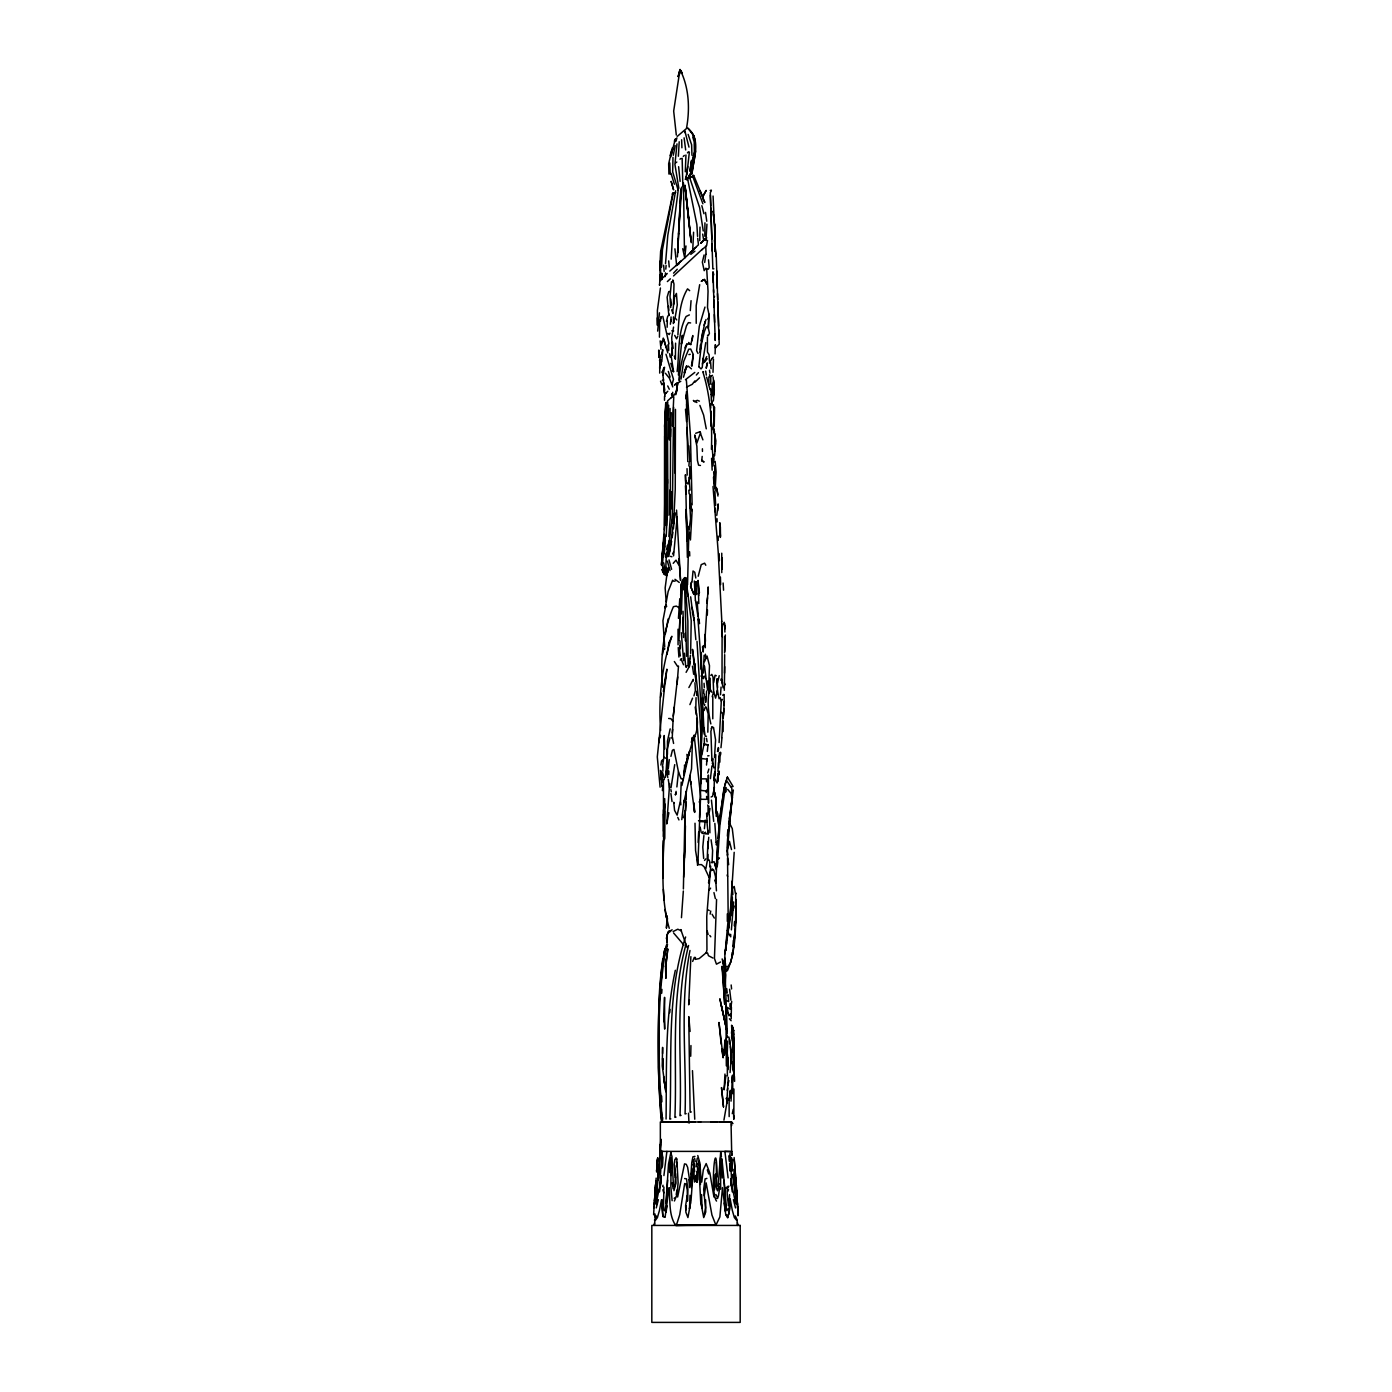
<?xml version="1.0" encoding="UTF-8"?>
<svg xmlns="http://www.w3.org/2000/svg" width="1392" height="1392" viewBox="0 0 1392 1392"><rect width="100%" height="100%" fill="white"/><g stroke="black" fill="none" stroke-linecap="round" stroke-linejoin="round"><path stroke-width="1.5" d="M660.556 280.697L660.695 251.169L672.91 193.07L672.127 194.08M665.446 511.804L665.219 463.867M683.977 774.961L684.881 765.67L683.942 774.439L685.995 763.164L689.684 751.141L684.881 767.618L694.208 735.776L691.65 742.667L692.555 737.586L692.555 740.196C698.088 732.453 698.053 721.996 696.505 712.965M710.773 384.227L710.773 376.171M717.576 687.457L717.089 678.704L717.402 690.536L715.592 698.123L713.644 691.72L713.035 677.104L711.782 674.354L710.773 675.433M724.675 654.675L724.519 673.102M731.653 1125.484L731.653 1124.214M655.493 1189.133L656.154 1178.102M660.469 278.731L660.295 274.798L660.417 280.262L659.912 261.748M664.993 487.879L664.384 529.691M665.567 512.935L666.02 403.245M700.002 227.105L699.776 240.677M700.924 655.928L701.011 669.134M729.164 1116.593L729.112 1098.305M659.895 268.482L660.695 251.169M659.704 320.282L659.443 337.177M671.188 508.846L671.257 491.637M672.632 312.713L674.685 295.696M677.678 676.93L673.258 716.132L672.214 738.456L672.423 737.447L673.589 743.45M727.198 1033.995L727.198 1030.915M732.801 1093.677L732.61 1075.372L731.844 1082.489M659.895 270.396L659.93 261.261M663.34 836.522L663.497 809.726M662.592 1053.5L662.609 1047.376L662.227 1065.924L665.863 1091.78L663.584 1076.956M666.194 513.23L665.689 429.502L666.785 402.445M667.951 515.353L667.568 438.445M670.927 1152.211L668.508 1164.06L665.933 1203.68M686.413 391.726L686.865 419.375M694.591 812.128L693.929 802.923L694.625 812.423M728.103 1069.648L728.173 1057.955L728.277 1068.116M732.331 903.582L732.349 897.214M733.932 1089.014L733.828 1119.029L733.601 1115.427M664.541 810.962L664.506 838.541M667.882 773.708L667.029 749.957L670.004 737.69M669.97 514.866L670.161 489.758M671.066 1175.509L671.101 1171.211M715.21 246.662L714.775 224.095M720.656 1189.151L720.517 1157.622M663.497 814.146C664.993 851.956 658.538 891.385 669.256 928.307M681.227 782.06L680.462 800.887L677.138 815.155L674.581 810.422L673.728 802.279L674.128 803.167M685.421 825.752L684.951 847.902L685.021 810.718L683.385 888.949M733.915 1047.985L733.845 1040.972L733.619 1052.422M734.002 1051.969L733.567 1069.891L733.097 1063.714M657.668 331.105L659.443 312.8M723.161 687.857L722.013 682.776L722.117 625.843L724.24 622.294L724.78 627.287L724.553 623.32M724.675 666.646L724.292 690.328M657.285 317.863L657.459 325.397L657.407 310.329L660.417 288.005M663.288 840.733L663.062 878.404M668.299 438.532L668.56 418.592M664.697 798.625L664.523 839.48M663.932 1013.811L664.558 997.333L664.68 1029.088L663.932 1013.811L664.228 1022.006M688.048 665.62L687.874 621.145L684.951 579.785M689.666 538.234L689.736 532.475M664.506 400.27L664.558 396.233M664.68 436.079L664.628 524.871L661.426 565.082M664.61 525.358L664.61 425.674L666.072 402.462M667.099 417.2L667.481 402.236M668.804 774.596L668.856 771.029M675.468 409.37L675.242 489.671L673.624 522.922L675.05 512.813L669.517 551.771M693.581 232.238L692.677 250.891M694.66 1171.542L693.094 1159.64L694.364 1165.034L693.651 1163.695L692.938 1165.069M704.282 745.207L704.404 737.899M731.792 1032.812L731.618 1038.31M698.575 620.832L697.183 601.831M690.032 1195.293L689.475 1208.848L690.467 1202.705M705.466 702.038L705.535 696.853M707.971 846.771L708.754 837.288M724.727 985.971L724.745 984.979M727.32 921.365L727.32 913.831M726.328 1065.837L725.911 1005.981M661.583 267.02L662.453 249.638L673.223 192.74M670.561 428.98L670.283 517.319L668.856 536.581M678.026 629.236L678.061 644.809M690.38 504.844L689.997 494.682M692.172 509.82L690.449 539.974M660.765 770.681L661.774 786.532M689.371 152.041L686.848 174.644M706.945 224.182L705.953 240.451L706.631 237.44M727.355 1075.999L727.32 1059.625M666.524 525.532L666.838 416.782L667.621 400.844L670.579 398.164M673.624 407.247L672.266 518.329L667.655 553.755M708.876 376.814L708.928 384.557M707.902 848.755L708.058 841.464M719.09 742.562L721.3 701.133L722.413 699.376M727.39 778.528L727.407 777.084L733.097 786.515M732.453 1082.332L732.61 1075.372L731.026 1101.142M665.515 263.645L667.795 235.387L675.625 190.756M665.063 425.482L666.316 402.775M657.581 1158.283L656.624 1171.02L657.476 1159.432M691.963 155.278L691.633 144.838L688.135 134.415M690.049 490.141L688.988 477.508M705.292 647.732L705.152 634.369L705.431 641.329M727.32 855.053C725.98 832.607 733.323 810.283 731.774 788.15L726.485 780.477L723.927 788.551L718.69 828.797M663.706 757.422L664.21 735.515L664.732 748.896M685.978 245.949L684.725 257.972L669.778 271.092M715.766 754.638L714.914 775.953M719.02 761.807L719.159 755.995M735.672 1203.227L735.776 1199.469M669.326 439.994L670.109 408.5M679.435 632.734L680.044 614.394M724.971 1074.05L724.101 1089.832L725.876 1075.755M733.688 1054.336L733.462 1063.592L732.958 1041.599M713.4 395.693L713.296 382.817M719.855 762.19L720.064 754.638M667.133 327.259L667.325 320.578M704.822 236.275L704.944 222.842M715.088 353.916L715.366 344.92M697.166 1181.912L696.922 1171.403M709.746 866.92L709.85 863.214M670.492 436.862L671.257 412.641M666.751 759.197L667.029 749.957M702.281 701.203L702.368 698.036M706.614 690.937L705.727 702.386M731.409 1007.303L731.183 1018.822M714.809 233.056L713.069 196.046M704.543 646.427L708.197 586.937L707.815 594.088M709.903 832.816L709.572 816.826M733.81 1054.196L734.228 1037.893L732.697 1028.323M664.628 426.665L665.637 403.663M653.631 1214.781L654.066 1206.673M661.809 1167.975C664.054 1164.617 661.687 1142.258 660.539 1155.464L660.4 1151.167M662.244 1162.546L662.453 1156.613L662.209 1161.798M662.957 1204.254L663.131 1199.347M686.36 791.23L685.751 799.426M707.293 615.09L707.467 609.87M724.849 1041.094L724.327 1055.119L724.832 1039.998M681.349 614.098L682.498 582.221M689.875 478.517L689.719 468.164M708.719 686.465L709.485 665.654L707.049 656.032L704.474 661.652M708.946 806.177L707.275 816.286M722.204 568.98L722.257 557.966M719.403 752.62L718.69 767.827M727.546 848.285L731.879 799.165L731.2 793.562L727.685 789.368M724.327 1055.119L724.919 1045.81L724.118 1052.369L724.536 1049.29M704.091 254.945L702.351 262.131L704.195 270.657L705.901 268.186L706.701 269.004L708.041 291.38L707.501 307.423L708.893 313.983L708.354 328.216L709.433 333.297L708.302 335.681L707.467 335.246M684.499 858.029L685.142 841.916L683.663 877.204M723.84 703.691L724.101 705.1L724.188 694.521M699.115 367.036L701.011 368.915L702.229 367.453L703.221 358.144M707.397 337.021L707.467 352.089L709.067 354.699L709.485 361.207M704.265 1195.658L706.162 1182.904L711.938 1215.025L715.923 1225.169L675.677 1225.43L715.697 1224.751M672.423 426.039L673.78 396.72M726.38 1098.897L726.415 1098.01L727.32 1102.899M668.038 420.332L668.699 405.211M662.853 1151.393L661.913 1151.532L659.738 1186.367L656.467 1202.009M726.659 942.836L725.545 950.144L729.843 919.886L734.193 852.322M732.766 954.842L735.62 922.879L735.968 899.406M669.796 162.934L670.196 174.104M678.356 156.235L679.209 141.775M677.417 256.841L678.269 238.45M666.211 536.529L667.255 513.248M695.6 151.032L691.859 174.191C693.355 159.297 701.742 139.896 687.892 128.203M658.66 1178.241L660.347 1144.398L660.347 1151.393L731.653 1151.393L731.026 1121.969L732.992 1123.518M703.673 693.529L703.865 689.301M720.36 537.434L719.942 523.288M735.62 922.879L736.264 908.767M659.634 368.41L660.208 355.256L660.539 357.448M724.362 701.411L723.214 718.342M728.294 1077.304L726.728 1103.926L723.944 1120.125M731.983 1033.021L731.583 1025.225L733.758 1030.585L733.567 1034.691L732.644 1030.741M659.599 284.194L659.547 285.325L659.791 280.853M664.837 425.273L665.933 402.967M708.893 313.983L708.354 328.216L707.658 326.424L706.127 327.068L704.3 331.766L701.516 343.667L698.819 366.775M716.306 813.293L715.819 798.121L713.678 791.578M717.872 774.091L718.846 774.683L719.003 771.533M731.809 904.626L731.27 915.64L731.687 893.42M678.496 234.187L681.819 187.015M678.652 233.404L677.678 252.926L680.758 189.695M678.878 229.054L679.957 207.373M680.183 203.023L681.088 188.146M672.266 522.957L672.736 513.752M721.073 687.056L720.499 694.73M730.539 1004.676L730.4 1007.425L730.052 1003.458M734.315 1040.05L733.358 1048.019L733.915 1075.616M678.443 618.361L679.783 598.734M718.011 776.666L717.054 783.017L714.514 778.476M659.86 360.476L659.704 373.108M698.123 842.438L698.68 832.103M691.267 1187.794L692.276 1169.141L691.372 1174.274M716.219 816.338L716.097 799.652L713.696 791.265M720.517 754.969L720.638 752.741M733.288 1048.454L733.793 1039.25M670.979 787.82L674.72 764.643M666.072 967.266L665.898 978.367L665.55 966.901L667.812 948.874L666.368 961.837M661.043 1177.823L660.243 1186.036L661.322 1175.822M683.333 891.019L681.454 917.676M674.72 1165.417L675.416 1177.684L674.111 1164.234L674.946 1159.292L676.79 1159.066L678.113 1182.661L677.069 1194.388L674.407 1200.983M690.171 1185.845L691.754 1162.668L692.938 1156.804L694.973 1156.369M717.941 771.429L718.446 762.538M663.775 819.244L664.697 803.758L663.271 857.333M669.656 783.557L666.751 823.96L668.873 812.771M680.671 595.219L681.332 584.014L682.602 580.255L685.369 579.02M680.827 601.466L681.332 592.835M683.194 780.042L682.985 780.494M714.931 451.078L714.775 433.747M714.983 450.347L715.384 443.265M690.71 1056.232L690.954 1045.549M723.127 731.566L722.831 719.647M717.663 841.342L715.871 883.085L714.67 880.144M716.219 1162.303L716.758 1186.61M687.683 166.622L685.786 179.429M654.24 1204.706L655.928 1181.025M655.719 1202.062L655.893 1199.121M695.391 600.422L694.347 581.021M667.638 1180.103L666.142 1204.811L664.384 1210.779L663.323 1208.587M730.748 1063.958L731.044 1050.281L729.669 1041.042M661.722 993.192L661.948 989.399M713.452 394.893L713.348 381.791M669.569 1172.516L670.144 1159.188M724.379 787.141L719.855 816.982L716.201 867.407M733.184 1109.424L732.296 1113.757M662.54 563.551L663.392 552.937M664.628 534.337L662.435 556.974M713.417 395.206L713.783 389.69M670.213 1170.811L671.066 1157.552L670.874 1187.115L672.127 1200.67M700.889 783.679C702.856 738.804 698.888 693.755 692.503 649.351L695.965 681.175M686.674 526.437L687.039 532.962L686.326 513.352M654.397 1205.263L654.901 1197.503M654.692 1199.591L654.953 1195.624M696.922 727.842L697.357 721.752M670.927 756.361L672.406 750.253L673.954 749.488L678.461 771.847L676.877 786.95M657.981 1169.263L657.737 1180.503M707.815 799.043L707.971 796.781M717.489 683.054L719.229 675.712M711.121 796.99L712.547 796.311L714.096 789.438L714.496 773.308M718.185 775.083L717.75 781.573L718.429 772.525M721.787 737.534L722.065 733.427M735.707 893.908L735.776 892.864C735.359 918.285 737.708 946.943 727.39 970.711L724.78 971.599M688.901 466.024L689.197 461.779M689.005 526.315L687.544 584.918M714.844 251.256L715.279 231.959L713.435 214.525M715.123 481.058L715.244 465.554M716.027 1173.595L715.94 1186.767L717.524 1190.821L719.229 1183.618M677.904 334.759C678.931 319.29 679.4 302.273 687.544 288.857L689.666 290.667M677.121 371.56C679.435 353.342 677.382 333.158 686.099 316.489L689.388 314.905M674.441 517.319L673.432 528.664M700.907 768.819L701.69 718.028L697.009 641.381M717.541 862.066L717.211 866.746L719.89 825.386L725.128 788.986M679.714 73.898L680.009 69.6C689.11 87.418 690.084 108.959 686.447 128.569L677.208 136.416M717.68 510.794L718.185 503.939L716.793 515.336M706.597 781.782L706.388 778.859L701.342 778.859M734.297 925.819L734.593 921.504M685.299 171.842L685.943 154.999M711.904 396.911L712.199 383.983M654.797 1216.26L654.971 1213.911M728.869 927.925L730.817 907.462M672.353 347.739L671.292 356.909L673.571 371.664L672.371 370.568M678.391 375.04L682.358 335.281L681.349 344.137L686.465 325.78L688.379 322.648L690.606 322.927M681.332 584.014L678.983 640.233M677.121 684.185L678.496 666.02M699.515 817.539L701.098 776.736L696.679 718.342M701.725 1182.104L703.291 1169.889L706.179 1163.555L709.868 1173.091L713.957 1197.033M690.293 310.607L691.058 300.672M690.623 653.457L691.215 620.675L685.908 578.272M715.105 448.833L715.018 435.853L712.843 427.883M700.942 753.437L702.56 717.959L701.29 652.396M723.509 715.157L724.014 708.65M727.372 836.087L727.859 829.771M733.323 790.012L728.642 823.768M726.172 946.142L726.311 944.698L725.528 950.823L726.711 939.113M665.863 674.615L657.302 756.865L660.086 787.176M704.7 262.444L705.814 254.405M656.554 1172.012L657.685 1157.726M686.047 792.048L685.456 810.962L683.455 817.713M655.702 1202.236L656.954 1186.228M720.412 537.016L719.803 522.679M718.098 838.436L718.724 830.311M677.173 517.163L673.554 555.878M685.456 810.962L686.186 802.088M705.848 868.678L707.536 859.577L709.102 859.978L709.955 862.379M695.913 1166.879L697.288 1158.179M734.663 848.65L732.279 828.605L728.764 821.524M732.888 946.508L733.375 940.383M665.185 276.625L665.498 272.884M665.794 269.143L666.107 265.402M661.583 354.542L662.766 349.688L661.774 361.763M661.426 564.543L663.619 542.375M703.969 744.233L708.006 744.842L703.969 744.233L701.864 754.899M712.095 862.849L712.617 850.477L711.086 839.794M731.392 929.856L733.636 901.964M690.884 956.652L688.692 1004.815L689.423 999.978M728.312 1205.629C729.008 1199.643 724.901 1190.491 728.886 1186.141M662.401 766.957L663.88 757.091L665.498 758.205M721.787 572.617L721.752 553.216M722.883 718.15L723.248 713.922L721.369 712.339M720.969 747.695L721.961 738.004M695.165 1181.112L695.809 1175.927L696.8 1182.295L697.757 1179.407L697.496 1166.653L699.132 1172.255L700.681 1201.383L703.708 1217.6L705.744 1211.98L705.657 1199.852M721.456 1159.153L722.222 1178.05M718.342 751.123L718.637 748.026M717.419 779.503L717.959 773.656M653.927 1207.804L654.484 1201.801M710.181 678.182L710.059 691.337M729.13 1213.981L729.565 1194.649M704.404 828.692L705.222 820.114M662.366 790.604L662.801 786.219M689.927 506.149L690.171 494.317M672.232 733.01L672.614 729.373M720.186 755.456L720.517 752.237M668.769 556.591L671.588 541.297M690.432 655.319L689.284 666.507L686.099 672.336M706.51 765.061L707.084 758.414L706.562 761.685M664.645 536.599C665.167 548.239 658.416 561.829 664.889 572.617L667.22 573.765L667.708 571.834M667.29 556.835L670.213 541.018M686.43 393.901L685.908 398.791L686.447 395.084L685.786 397.886M712.791 718.811L712.791 696.679M731.461 1033.334L731.844 1029.732M661.896 558.14L663.723 540.862M665.376 777.502L666.02 771.464M716.984 694.504L717.402 690.536L719.142 698.784M668.317 768.454L669.291 759.562M707.293 751.436L708.023 744.563M662.94 557.218L665.237 536.407M664.106 546.551L664.576 542.288M692.05 366.113L693.32 354.577L690.693 349.044L688.709 349.218L683.611 361.659L681.036 379.129M667.151 942.193L666.785 935.511L668.926 931.091M708.528 882.911L710.546 871.096L712.304 868.921L713.765 870.07L715.488 876.56L716.445 890.828M684.307 580.673L683.663 578.567L683.75 589.877M661.357 979.22L661.826 975.183M693.32 354.577L691.441 365.783M669.691 1012.732L670.091 1009.357M711.956 765.913L710.425 778.633M674.876 1186.576L675.416 1177.632M700.402 349.583L702.89 330.687M716.271 867.581L717.437 860.987M670.37 324.232L670.909 319.586M665.55 557.131L666.002 553.233M666.35 554.277L665.863 566.405L668.021 569.467L668.96 569.067M665.237 683.072L666.872 669.169L663.34 691.476M673.258 716.132L674.354 706.962M654.605 1223.046L654.327 1225.395L654.849 1221.08L657.407 1217.582L659.46 1210.431L661.461 1199.939L662.87 1216.451L665.132 1216.921L669.1 1187.654C670.439 1199.817 668.438 1213.824 675.155 1224.664L676.825 1223.864L679.731 1214.677L684.673 1183.531L685.96 1184.018L687.248 1189.916L687.457 1201.157L687.926 1189.568L686.5 1178.85L684.62 1178.537M713.765 780.477L714.792 771.899M669.03 315.532L669.187 314.227L668.247 315.619M703.395 673.049L704.108 655.267M703.534 700.802L704.335 694.173M725.093 986.041L725.806 974.922L724.501 966.518M663.427 556.678L665.411 540.357M731.67 956.513L732.157 952.511M730.382 1091.711L729.217 1098.323M691.111 584.727L691.406 582.256L690.763 587.354M663.914 1175.561L666.89 1151.41M735.985 906.505L736.229 904.504M681.941 785.436L688.849 754.447M713.383 427.013L714.305 415.843L713.4 404.654M719.855 1186.645L718.463 1195.885L717.559 1198.46L716.497 1198.147M714.235 425.917L714.583 407.299M706.753 603.328L707.484 597.742M659.53 1191.9L661.096 1180.033M718.846 774.683L719.299 771.255M730.295 1090.301L729.599 1095.556L730.174 1091.276M692.102 340.727L692.798 335.542L690.919 344.189L687.109 344.085C677.869 366.548 678.948 391.726 679.592 375.892M691.267 173.53L691.824 169.389M679.192 607.817L676.373 606.112L673.415 606.686C662.836 631.307 659.947 660.591 662.766 687.404M713.661 682.567L715.07 675.242L716.288 675.746M706.892 1178.415L705.1 1178.902L703.673 1189.36L705.5 1207.751L704.195 1215.477M730.87 1007.547L731.705 1001.422M698.21 576.236L701.22 564.647L704.63 563.168L705.779 565.239M662.731 959.158C656.78 1012.976 656.798 1068.691 661.792 1121.987M707.206 858.986L707.954 842.247M672.997 157.348L672.667 171.825L678.165 190.199M713.504 793.492L714.392 787.315M676.982 143.881L674.929 164.447L678.809 188.111M690.032 170.677L691.424 161.037M689.962 171.32L691.546 160.237M702.368 364.078L705.761 342.606M713 372.325L713.47 359.136M684.359 577.958L686.569 656.293M729.408 818.722L732.488 797.181M701.655 460.126L704.108 461.97L701.69 461.048L702.194 456.402M713.33 400.983L714.322 390.038L713.069 376.901M665.933 948.613C655.858 1005.355 658.642 1066.811 662.261 1121.987M714.514 757.509L715.575 739.9L713.504 727.32M664.193 550.031L664.784 545.96M660.626 730.417C658.19 699.115 661.896 665.968 671.849 636.283L668.804 643.295L669.013 642.391L667.081 654.275M722.622 721.126L722.222 732.453M727.668 1041.059L727.25 1053.744M677.469 384.61L676.129 393.658L677.608 383.531L676.286 392.248M672.127 537.695L672.928 532.301M683.228 581.525L683.663 578.567M654.623 1203.889C657.511 1204.515 662.609 1105.335 660.347 1151.393L660.347 1121.987L731.653 1121.987L728.573 1121.987L729.826 1121.987M693.912 155.834L694.451 152.18M664.106 553.668L664.715 549.683M700.35 344.972L699.95 352.367M701.011 340.709L705.135 321.5M675.555 794.78L676.094 791.352M692.659 159.628L693.268 155.73M688.744 663.131L689.492 658.451M703.9 835.565L702.786 847.049L703.673 858.499M724.432 978.611L725.893 969.406L724.658 957.922M660.347 321.343L661.113 316.628L660.695 318.35M674.459 298.654L673.502 304.5L673.989 284.003L672.788 279.914M658.694 743.05L659.982 735.028L659.564 738.091L660.695 735.916M660.904 765.043L661.583 760.885L662.47 759.945L663.323 761.076M730.069 1072.536L731.322 1057.224L730.295 1046.749M664.576 367.244L663.062 375.231M666.037 1212.206L667.081 1205.907M676.216 1194.545L676.982 1190.003M690.101 661.67L689.371 666.646M718.185 1185.949L720.673 1152.211M724.658 1048.193L726.659 1037.475M707.501 240.416L706.597 245.723L701.846 249.864M665.324 567.658L667.899 571.573L663.462 567.536M684.446 250.734L683.455 182.857M689.562 177.376L690.258 173.426M690.954 169.476L691.998 163.56M707.815 732.192L708.18 713.887L706.179 707.101M672.353 147.883L668.665 163.769L668.908 174.07M663.149 572.495L666.959 574.687M714.583 455.758L715.888 440.812L713.487 428.231M710.703 866.207L706.753 916.458L706.945 949.849L706.266 952.702L699.202 958.566L695.269 959.384L695.426 957.4M727.285 1090.423L727.651 1088.37M666.716 549.248L667.429 545.281M666.803 552.885L668.978 540.914M666.455 321.448L667.69 316.402M668.143 618.97L665.376 633.673M693.181 681.14L693.425 679.853M666.559 949.083L667.447 944.42L667.081 946.282M677.8 336.255L676.582 338.813L674.702 335.368M710.146 914.144L710.72 911.047M677.643 1197.016L684.533 1163.869L686.239 1164.304L687.648 1167.331L689.84 1181.599M665.654 950.11L666.838 943.967L664.141 957.522M675.329 970.276C664.784 1019.101 666.698 1069.421 666.072 1119.046M716.567 899.389L714.444 958.427L716.445 964.169L720.604 961.976M673.293 155.278L675.172 145.655M689.179 529.03L690.519 518.746L689.771 502.86L690.275 508.15M667.36 920.495L667.36 918.059L666.455 928.064M662.453 654.553L663.74 648.185L663.305 650.029L664.906 648.811M717.472 751.506L718.272 747.556M709.294 811.988L710.007 808.474M670.787 156.878L672.684 148.822M656.885 1192.822L657.633 1189.151M714.583 483.79L715.21 465.328M673.554 327.068L671.727 337.421L672.423 355.151M666.838 575.192L665.15 587.963L666.194 601.831M671.518 281.723L670.004 296.183L670.718 307.545M673.276 323.57L674.32 318.82L673.589 323.014L673.45 316.906M656.258 1207.925L658.381 1199.66M725.075 953.729L728.207 919.138L727.546 858.011M666.803 575.522L667.081 574.27M660.504 697.34L661.426 693.268M727.825 1085.325L728.886 1080.61M667.899 571.573L668.682 568.162M667.934 571.294L667.673 572.425L664.541 567.849L663.74 562.96M665.968 604.667L662.94 620.693L664.715 647.054M727.32 850.86L729.269 842.525M671.083 155.295L674.476 142.315M733.723 908.332L734.263 906.07M695.287 1176.919L694.66 1179.476L694.173 1177.632M725.406 965.178L724.693 968.153L725.006 966.779L728.086 966.466L731.218 961.611M724.727 785.053L727.407 777.084M662.696 1186.593L663.027 1185.253M731.548 1151.671L724.884 1151.393L728.103 1177.893M699.671 284.699L696.191 305.614L696.226 323.327M667.151 574.078L663.584 573.156L661.705 569.537M681.767 819.627L684.133 800.348L683.942 801.949L691.528 768.854L692.555 737.586M713.435 428.632L714.305 407.299M676.042 141.184L676.912 137.825M686.482 176.071L685.734 178.907L687.7 180.055M663.897 952.928L665.063 948.491C656.693 987.015 659.008 1026.948 658.52 1066.115C658.085 1066.481 660.939 1140.013 662.749 1117.724M725.232 684.69L724.362 682.88M730.957 961.054L732.453 955.382M680.009 69.6L678.148 76.56L680.009 69.6L682.167 73.08L680.009 69.6L673.676 111.082L676.303 135.024M661.374 344.99L662.592 340.588L664.663 341.597M692.659 961.42L694.347 957.313M688.605 178.333L689.527 175.009L687.126 180.003L689.092 176.436M683.489 377.249L686.674 365.818L684.533 373.056M682.515 584.814L684.916 577.541L687.892 596.002M686.065 944.159C670.509 1000.413 677.173 1059.764 674.911 1117.393L675.99 1117.08M691.319 742.249L692.189 739.152M712.217 696.713L713.644 691.72M688.57 945.499C674.337 1000.883 682.271 1059.138 679.992 1115.688L681.088 1115.357M670.091 155.643L671.814 149.831M667.168 755.09L666.02 772.369M689.997 950.492C679.418 1004.084 686.795 1059.625 685.055 1113.965L686.152 1113.635M707.693 772.908L708.876 769.045M688.118 483.964L689.562 479.457L689.771 466.616M720.412 577.106L720.638 584.553M720.812 680.288L721.334 678.687M712.6 759.058L711.938 761.041L710.877 731.374L712.13 726.659L711.26 728.521M662.14 372.464L663.932 367.575M674.633 142.141L675.799 138.678M704.143 710.546L705.361 706.962M689.875 178.193L694.399 152.876L694.208 141.862L692.659 136.816M704.056 325.154L706.022 319.516M668.021 931.961L666.524 938.034L667.151 942.001M706.249 792.674L706.684 789.96M685.63 936.973C666.142 995.524 672.319 1058.442 669.83 1119.116L670.857 1118.872M684.046 372.673L685.908 367.505M717.785 840.977L716.358 844.927L716.323 842.021M732.175 1028.758L732.766 1027.105M709.381 363.121L712.06 358.44M656.467 1215.947L654.484 1220.227M677.626 264.115L676.616 265.072L674.911 248.82M686.326 667.429L686.935 665.846M657.32 1202.932L656.572 1204.776L656.015 1199.469M661.287 343.72L662.853 339.944M689.91 704.613L692.555 698.175M675.781 793.614L675.311 794.71L676.112 792.988M674.302 141.288L675.277 139.026M696.87 1165.748L697.844 1163.486L698.836 1165.626M727.772 1191.378L728.521 1189.673M687.3 1195.38L685.612 1205.698L685.891 1212.258L687.926 1217.565L691.006 1200.757L693.547 1166.444L694.591 1182.069L695.391 1180.503M663.636 779.885L662.575 782.234L660.487 770.455M681.836 584.205L685.63 577.697L687.387 579.124M688.883 687.544L693.251 679.383M680.27 660.069L681.715 658.781M670.178 728.869L667.464 741.049L667.429 754.499M728.782 1100.045L731.096 1095.156M663.845 382.852L661.913 384.801L660.521 381.217M684.847 347.896L686.743 344.015M715.923 1225.169L719.873 1216.904L722.5 1187.567L725.754 1214.764L727.738 1217.652L729.93 1208.5L730.139 1198.825L732.314 1210.344L734.367 1217.565L737.081 1220.871L737.708 1225.447L737.36 1222.733M672.667 392.283L672.475 396.511L671.501 394.458M704.961 307.075L699.289 326.337L696.609 350.645L698.001 353.446M674.772 296.687L676.425 293.416L677.295 304.848L675.085 317.933L676.738 319.934M672.649 580.186L668.143 591.53L665.167 608.147L665.585 606.042L665.167 607.121L666.751 606.216M703.621 362.581L706.701 356.613M672.562 553.981L673.571 552.05M703.221 195.854L706.127 190.495L703.221 195.854L703.012 198.795L704.839 202.466L693.703 175.409L692.798 175.931L693.703 175.409M702.003 833.425L703.064 831.476M698.784 603.536L698.088 580.394L698.732 595.619M699.167 802.07L700.785 799.286L706.388 799.339M699.967 434.304L696.87 443.091L694.73 434.965L696.87 446.24L697.409 460.352L698.575 465.154L700.454 465.485M669.987 333.158L669.134 334.567L667.951 333.401M707.71 319.046L708.893 317.115M666.385 392.718L665.393 393.692L667.795 391.256M678.426 188.285L672.614 233.786L671.188 259.138M672.092 384.366L673.467 379.285L665.985 354.229M728.277 1208.517L726.885 1210.709L725.493 1205.542L723.997 1180.312M694.921 380.903L692.207 384.331L686.482 387.15M729.617 1015.046L730.4 1013.811L731.218 1016.282M711.26 191.122L710.303 192.548L710.738 205.877M703.221 676.895L704.387 676.147L705.553 678.652M673.206 563.325L676.007 560.158L678.774 564.891M722.761 695.374L723.422 694.417M726.137 970.485L728.19 967.805M704.3 362.39L707.206 358.701M704.543 860.43L705.761 858.934M711.851 862.501L714.061 861.665L715.749 867.338M709.137 889.975L710.616 888.148M672.614 281.863L673.415 280.906M682.358 581.525L683.977 579.559L686.256 579.733M692.102 176.958L692.677 176.297L691.65 176.906M712.286 358.301L713.33 357.135M685.212 179.272L686.691 177.584M696.331 375.04L698.419 372.673M727.39 995.593L728.155 994.723L728.695 1001.596L727.355 1000.9M715.471 347.669L719.212 344.259L718.968 337.038M665.254 275.633L667.238 273.511M702.943 241.025L704.961 238.885L700.715 243.322L701.951 242.086M673.537 273.145L677.243 269.248M687.439 152.876L688.431 151.85M695.722 247.445L684.725 257.972L682.759 248.698M731.687 889.053L734.228 886.478L735.411 893.473M683.281 156.443L684.307 155.417M716.184 1177.632L717.037 1176.779C716.462 1126.702 709.485 1191.656 716.532 1201.07M677.626 264.219L680.758 261.122M727.894 1186.315L724.936 1189.168L726.346 1208.256M718.463 858.968L719.438 858.011L717.854 858.986M694.921 382.226L699.532 377.824M690.362 252.422L698.523 244.731M669.5 932.17L672.092 929.734M702.212 249.307L673.537 275.947M710.79 936.799L709.798 935.476M667.36 281.584L670.37 278.8M685.456 379.72L694.799 372.412M714.757 487.757L715.697 486.922L716.81 488.505L717.802 494.369M677.382 382.626L674.354 385.062L680.792 381.269M731.357 787.228L732.331 786.376M671.048 316.976L670.909 321.656M674.198 395.154L675.468 393.275L675.833 394.719M693.964 695.809L695.374 690.589L694.939 682.759M686.691 367.366L688.24 366.148L691.424 368.863M690.797 254.353L694.921 251.134M664.819 276.068L660.434 279.775M727.825 1186.941L724.936 1189.168L721.909 1158.788M705.466 832.138L703.343 833.756L706.492 833.599M675.816 162.742L676.825 162.046M679.957 159.175L680.966 158.479M676.477 265.576L679.105 263.767M711.556 375.857L712.495 375.301M710.86 723.927C708.667 714.966 706.91 701.185 709.45 690.763L710.755 690.067L711.851 692.242M669.152 931.178L670.387 930.465M690.014 178.628L699.689 207.826L703.238 230.985M704.961 704.891L704.195 705.326L702.629 698.21M674.128 1198.286L675.433 1197.555M691.911 176.662L692.677 176.245L702.908 203.789M694.939 593.114L696.226 592.418L696.94 594.071M721.3 701.133L720.256 697.705M673.119 931.526L677.782 929.212L681.401 930.865L680.792 929.595L687.109 947.587M662.227 380.416L663.514 379.807L662.383 371.455M700.959 676.094L702.177 675.555L703.395 678.652M693.32 1121.987L694.904 1121.987M693.338 400.409L694.347 401.435L697.34 400.357L699.41 401.122M695.687 433.295L699.863 431.798L700.681 433.086M726.85 1121.743L723.875 1121.987M691.302 1111.93L690.136 1112.243L688.744 1016.595L690.101 1031.437M733.758 1030.585L732.749 1030.828L734.002 1050.316M728.329 1121.987L728.851 1121.987M688.901 354.577L690.241 354.299M670.857 398.129L673.189 396.268M689.336 1122.961L686.761 1121.987M710.198 190.426L711.434 190.182M731.461 1151.393L731.896 1155.343M712.199 211.288L710.929 211.445L711.851 239.059M697.705 619.318L698.958 619.162L699.532 623.651M707.675 755.873L708.998 755.717M669.83 291.485L668.769 291.607L667.133 297.209L668.769 314.592M673.676 192.949L675.764 192.722M713.852 268.795L712.843 268.882L710.372 195.124M666.716 1122.004L667.516 1121.935M671.292 356.909L670.144 356.996L669.639 353.707M673.693 330.913L671.797 330.809M673.954 1190.665L676.007 1183.113L675.625 1173.682M698.558 864.658L701.498 864.606L704.143 866.798L709.259 877.743M670.196 1121.987L674.424 1121.987M680.792 1121.987L675.886 1121.987L682.532 1121.969M666.055 1121.987L667.012 1121.987M700.715 1121.987L698.401 1121.987M719.768 1121.987L723.179 1121.969M725.319 1121.987L727.042 1121.987M662.662 1121.969L667.882 1121.987M717.628 1121.987L710.807 1121.969M691.963 1121.987L686.587 1121.987M673.171 581.09L675.12 581.143M681.262 1121.987L685.717 1121.952M698.523 820.741L707.101 821.002L707.223 821.941L699.828 821.524M695.756 711.556L696.052 697.653M706.701 269.004L708.458 269.126L709.189 267.386L708.511 259.869M668.647 718.463L670.892 718.672L672.788 721.213M701.62 758.57L707.119 759.197M701.29 790.43L706.805 791.126M706.44 736.229L705.17 736.229L703.9 727.494M704.491 833.234L708.145 833.895L707.815 830.206M715.018 487.043L716.984 489.392L717.959 496.057M682.306 778.963L681.088 778.702L678.461 771.847M706.266 952.702L707.571 953.015L708.458 955.695L712.913 958.027M670.492 556.382L671.936 556.748M683.977 945.133L673.571 932.953M731.131 1020.736L729.425 1018.787M703.621 371.977L702.803 371.681C710.633 396.563 712.339 423.029 711.416 449.32M697.253 1178.885L696.104 1175.266M694.347 401.435L696.887 402.497M714.548 296.392L713.783 297.314M662.853 1189.777L663.845 1192.961M663.619 574.078L666.716 575.731M665.132 1216.921L662.87 1216.451L661.774 1200.252M708.128 909.898L709.241 910.542M727.859 1215.651L726.189 1214.642L727.738 1217.652M667.342 573.26L663.305 568.632M674.963 579.298L679.279 582.465M665.411 373.247L669.482 378.311L672.771 386.906M716.097 810.248L717.767 813.815L718.846 825.752L716.741 811.884M687.926 128.273L693.686 135.581L695.339 140.714M688.64 342.467L690.797 344.746M687.352 483.598L686.047 481.075M671.623 393.866L673.015 395.398M730.417 1009.304L727.268 1007.39L727.999 1012.523M712.078 914.248L714.322 918.076M737.308 1220.227L735.324 1215.947M691.406 132.292L693.686 135.581M674.354 661.531L677.556 666.368M697.775 1155.517L699.898 1163.051L701.203 1181.46M675.973 1157.674L676.79 1159.066M715.853 1194.51L717.106 1196.65M673.119 313.6L671.64 309.824M664.367 779.189L662.575 772.508M683.524 664.767L681.053 658.938M671.623 569.328L668.995 559.88M670.039 570.598L667.342 561.115M735.324 1202.009L732.035 1186.28L729.965 1153.324M667.725 385.932L669.274 389.255M677.765 817.382L678.948 819.94M727.303 930.378L729.791 935.789M684.603 131.196L685.386 133.023M700.124 190.687L702.403 196.429M690.606 586.171L693.877 594.384L690.606 586.171L691.285 587.963M659.495 360.267L660.434 362.686M699.88 405.385L703.604 415.042L706.266 428.84M713.226 428.11L714.566 432.007M667.795 777.484L666.35 771.064M699.863 431.798L702.908 439.872M727.755 1012.419L728.973 1015.795M707.31 1169.924L708.702 1173.961M674.354 356.126L675.398 359.223L675.59 343.163M670.805 363.364L673.571 371.664M670.77 1152.785L671.953 1156.334L673.45 1186.523M674.389 184.266L670.996 173.287M662.783 316.332L668.995 343.876M666.385 347.826L663.236 338.082L667.777 352.872M684.864 130.987L688.988 147.134M733.393 1199.66L735.533 1207.943M668.317 371.386L670.126 377.162M713.017 457.585L711.991 445.51M692.45 666.211L693.668 674.302M713.905 767.914L712.408 762.764L712.739 764.556M671.17 181.499L673.589 189.851L671.188 181.499M707.745 805.028L709.52 816.321M732.07 1025.626L732.975 1028.792M713.626 292.459L713.017 272.049L713.8 274.798M709.52 374.796L710.146 377.041M729.443 841.342L731.513 849.572M707.136 930.83L708.128 934.415M727.181 1035.526L727.616 1037.144M727.129 874.976L727.546 876.455M706.666 377.162L710.024 389.673M701.846 205.685L703.952 213.742M732.244 1039.737L733.375 1046.854L732.209 1036.709L732.801 1041.86M665.011 396.128L663.549 383.183M707.536 689.945L704.526 666.089M722.152 958.914L723.457 964.343M733.045 1160.284L732.801 1159.275L733.062 1160.545M660.852 777.432L661.513 780.216M692.346 612.48L694.243 620.432M669.569 787.959L668.264 779.363M732.714 1061.887L734.054 1075.668L733.462 1066.463L733.949 1073.215M732.697 1067.96L733.532 1071.475M666.403 927.872L667.22 915.797M724.084 1017.622L726.833 1030.741L719.855 998.777L725.806 1025.8M721.073 1004.467L725.162 1022.25M713.957 892.568L715.331 898.588M712.843 211.88L714.392 220.127M702.821 706.597L704.161 734.106M687.926 180.508L696.87 224.564L697.583 236.344M733.375 909.098L732.488 904.887L732.975 910.229M728.851 1037.04L729.617 1040.781M694.591 1158.266L695.234 1161.38M692.102 607.451L693.79 615.873M695.478 600.439L697.966 616.36M691.024 506.427L691.824 510.673L689.719 499.38M700.159 827.126L701.168 832.329M670.874 789.577L671.309 791.822M660.347 1149.461L660.626 1150.958M715.123 864.067L716.08 869.182M732.905 1039.319L734.054 1058.825M695.826 578.011L694.765 572.303L693.025 570.981L692.033 582.013M672.04 801.566L670.909 793.51M714.444 240.224L716.027 256.598M701.15 1203.088L702.073 1208.239L701.568 1194.562M664.767 390.073L663.236 380.364M694.138 735.063L700.594 796.328L697.879 864.467L695.565 850.547L695.008 823.229M714.757 242.086L715.975 255.554M722.813 959.958L725.319 980.577L727.216 1031.141M676.46 1161.902L677.347 1167.192M702.682 234.082L703.691 240.172M689.719 775.501L694.556 811.727M721.717 1048.959L723.161 1057.798L718.985 1022.459L721.178 1044.104M705.674 371.072L706.336 375.127M706.51 738.282L707.066 741.745M729.617 989.26L730.904 1000.187M699.985 1167.818L698.923 1161.154L700.507 1184.453M666.524 937.877L667.273 942.715M735.637 1178.05L735.863 1179.529M665.063 909.533L666.298 917.746M684.098 137.825L685.682 149.971M683.629 660.782L681.28 632.751M709.502 370.22L709.92 373.143M720.83 1152.767L721.421 1156.856M672.266 1182.765L673.154 1188.838M705.5 212.402L706.771 221.258M707.745 785.645L708.197 788.829M721.665 621.145L722.135 635.97M693.877 617.213L695.843 639.728M728.086 1059.469L725.98 1044.035L727.094 1054.266M736.942 1203.958L732.992 1174.378L735.098 1192.666M715.157 461.378L716.114 472.01L715.244 488.192M699.428 592.818L698.279 582.709M727.355 854.792L728.677 864.658M731.479 1186.054L730.696 1180.033L732.262 1191.865M710.546 388.646L711.312 394.684M679.627 650.447L680.323 655.997M695.234 706.997L696.191 714.566M737.569 1224.386L737.69 1225.36M697.688 238.258L698.401 244.018M688.814 445.823L689.84 461.239M690.676 596.82L692.52 611.767M726.711 988.616L727.233 993.053M686.917 754.36L687.422 758.536M724.223 1203.019L725.197 1211.144M663.793 1076.834L664.61 1083.776M689.005 220.475L684.968 185.153L691.093 241.669L684.986 186.806M672.44 342.275L673.136 348.418M727.39 850.651L727.877 854.879M685.195 187.363L691.285 242.713M698.088 620.432L702.125 676.703M735.689 1178.224L736.385 1187.602M680.114 181.378L678.617 166.692M686.395 380.381L690.432 435.435L692.12 504.844M711.434 800.139L713.713 821.402M721.822 621.406L718.202 551.911L713.017 486.521M721.682 679.557L722.013 682.776M731.165 984.979L731.583 988.929M663.758 388.177L664.28 393.136M706.962 822.063L708.145 833.895M670.77 299.176L671.396 305.509M660.173 340.866L660.991 349.253M684.429 653.196L685.751 666.803M730.8 1178.502L731.566 1186.158M705.396 654.205L705.779 658.294M680.601 801.914L680.879 804.837M712.06 402.653L712.182 403.854M663.897 1187.08L663.497 1207.56M668.682 260.913L669.239 267.02M685.49 409.231L686.534 421.515M663.619 265.246L664.158 271.423M692.468 1070.657L694.747 1119.185M708.511 687.77L708.859 691.963M668.491 306.257L668.839 310.242M713.731 380.26L714.218 385.88M713.644 471.749L715.227 490.576M707.902 680.775L708.98 693.46M734.228 1160.041L735.167 1171.264M725.302 985.414L724.484 977.428L725.441 963.229M737.081 1199.086L737.534 1204.55M714.862 507.993L715.157 511.821M695.043 668.96L694.591 663.41L695.06 669.413M735.933 1180.886L734.141 1157.552M715.662 505.313L714.914 491.637M714.601 1189.69L713.905 1174.57M716.149 842.473L714.844 823.351M695.374 673.415L696 681.436M688.901 1179.476L689.527 1187.567M697.044 695.426L696.731 691.354L697.044 695.495M679.696 645.94L679.957 649.385M678.913 657.076L678.235 647.489M661.496 1111.86L661.966 1118.107M737.412 1202.845L738.125 1214.868M710.616 362.268L711.068 368.671M735.185 1171.472L736.507 1190.752M706.579 796.433L706.701 798.103M731.931 881.258L732.871 894.638M735.811 1179.355L736.873 1194.458M735.916 1199.8L736.229 1204.115M730.156 1170.898L729.704 1163.486L730.191 1170.933M713.557 462.388L713.313 458.647L713.052 465.955M686.952 427.501L687.996 445.91M678.913 558.836L680.549 580.429L676.547 510.081M713.487 477.091L714.061 485.738M737.012 1196.494L737.273 1200.583M733.828 1169.367L734.402 1177.963M688.866 490.158L689.11 493.829M734.558 1179.372L736.09 1202.427M706.579 813.119L707.101 821.002M684.464 765.061L684.69 768.419M713.661 459.238L713.4 454.958M737.308 1201.122L735.689 1178.485L736.368 1186.193L735.759 1178.78L735.776 1182.452M663.392 889.349L664.071 899.98M723.127 583.022L723.562 590.173M736.664 1190.647L737.569 1208.221M737.69 1206.046L738.004 1211.127M704.056 683.298L704.317 687.578M713.383 454.523L713.661 462.092M687.648 406.186L688.118 414.033M695.687 677.434L695.93 681.575M731.496 1159.118L732.192 1171.037L731.513 1157.448M679.94 640.894L680.357 648.08M711.364 400.931L711.173 394.284M714.775 479.648L715.192 487.983M661.6 1095.991L661.896 1101.82M711.573 458.333L712.165 470.2M731.653 1151.114L731.844 1155.169M688.501 1113.2L688.918 1121.882M719.09 553.581L719.42 560.628M735.411 1190.578L735.515 1192.892M662.644 1058.494L663.131 1069.126L662.801 1059.364M662.644 1058.39L663.131 1069.126M660.052 1087.43L660.434 1095.869L660.034 1087.117M728.381 1067.977L728.207 1064.027L728.329 1067.246M728.434 1199.138L728.642 1203.854M687.056 582.134L687.23 586.258M734.419 1076.538L734.611 1081.358M718.985 337.804L718.724 329.73M734.21 1174.135L734.332 1177.441M709.676 684.325L709.937 691.859M707.902 854.375L708.11 860.273M689.579 551.754L689.736 555.982M716.758 270.918L717.715 299.645M717.332 288.335L717.141 282.454M717.524 293.625L718.603 326.233M714.618 322.283L713.522 289.727M715.366 344.746L715.488 348.261M705.779 246.227L706.075 254.214M710.599 403.837L710.755 408.1M710.894 412.363L711.225 426.265L710.86 411.092M681.645 139.757L681.906 147.796M716.236 254.997L717.193 284.125M717.802 301.803L719.038 339.248M710.807 207.878L710.929 211.845M714.113 307.441L713.887 300.098M715.018 334.028L715.227 340.448L714.357 314.54M724.901 632.038L724.675 625.721L724.78 629.097M712.025 244.139L712.252 251.152M685.125 633.395L685.369 640.79M683.524 637.501L683.037 611.279M661.235 365.174L661.113 360.128M713.017 272.049L713.296 282.698M729.512 1039.337L729.617 1043.704M697.375 859.264L697.531 865.337M685.804 494.16L685.595 485.599L685.769 492.629M686.134 509.455L686.952 541.036M725.319 634.978L724.588 652.987M701.15 659.825L701.29 665.428M682.15 158.27L682.846 186.371M687.37 557.339L685.49 474.985M658.677 350.419L658.764 353.603M687.039 468.652L687.178 475.107M654.849 1215.268L654.901 1217.582M734.297 1076.712L733.793 1052.804L733.967 1072.623M730.678 934.31L730.73 936.868M702.403 448.781L702.455 451.426M686.621 404.115L687.77 461.587M682.933 617.456L683.263 633.36M712.06 401.157L712.13 405.089M695.6 588.59L695.722 594.958M685.386 474.759L685.63 481.319M663.514 379.807L663.532 380.764M724.536 636.544L724.693 651.439M667.412 479.179L667.464 483.389M720.482 536.216L720.36 526.837M733.793 1116.471L733.828 1119.029M737.969 1211.875L737.986 1215.755M718.185 536.164L718.22 540.427M674.546 427.709L674.894 473.002M658.921 350.192L658.99 357.57L658.955 352.35M717.037 518.729L717.054 521.878M712.861 758.501L712.913 766.296M691.024 781.695L691.024 783.8M722.204 630.176L722.239 636.649M686.186 1205.629L686.204 1209.735M662.87 766.87L662.87 771.22M724.867 962.794L724.867 950.997M663.445 780.233L663.514 831.198M729.495 1159.466L729.495 1161.433L729.269 1155.464L729.495 1159.466M661.879 777.519L661.879 781.016L661.861 772.856L661.879 777.519M708.11 783.8L708.493 803.219L708.389 775.013L708.11 783.8M695.948 581.769L695.461 593.653L695.948 581.769M725.719 787.454L725.65 791.909L725.719 787.454M661.879 273.389L661.757 279.496L661.879 273.389M702.542 646.862L703.238 652.013L703.482 645.766L702.542 646.862M733.584 946.995L734.959 931.753L733.584 946.995M655.493 1185.131L654.484 1201.018L655.997 1182.278L655.493 1185.131M666.142 959.175L665.567 966.796L666.142 959.175M707.206 363.155L706.266 368.062L707.206 363.155M694.695 736.768L692.868 738.473L692.381 737.482L694.121 737.864L692.624 738.108L694.695 736.768M703.343 279.775L701.237 281.358L704.439 279.479L706.979 284.212L704.439 279.479L703.343 279.775M740.179 1225.43L651.821 1225.43L651.821 1322.4L740.179 1322.4L740.179 1225.43M713.226 869.809L712.025 869.687L713.226 869.809M715.853 798.347L714.583 792.239L716.097 799.652L715.853 798.347M723.492 1106.884L721.508 1087.622L723.492 1106.884M722.726 972.26L721.996 966.326L724.693 1004.241L722.726 972.26M668.508 350.575L668.334 344.45L668.491 350.54"/></g></svg>
